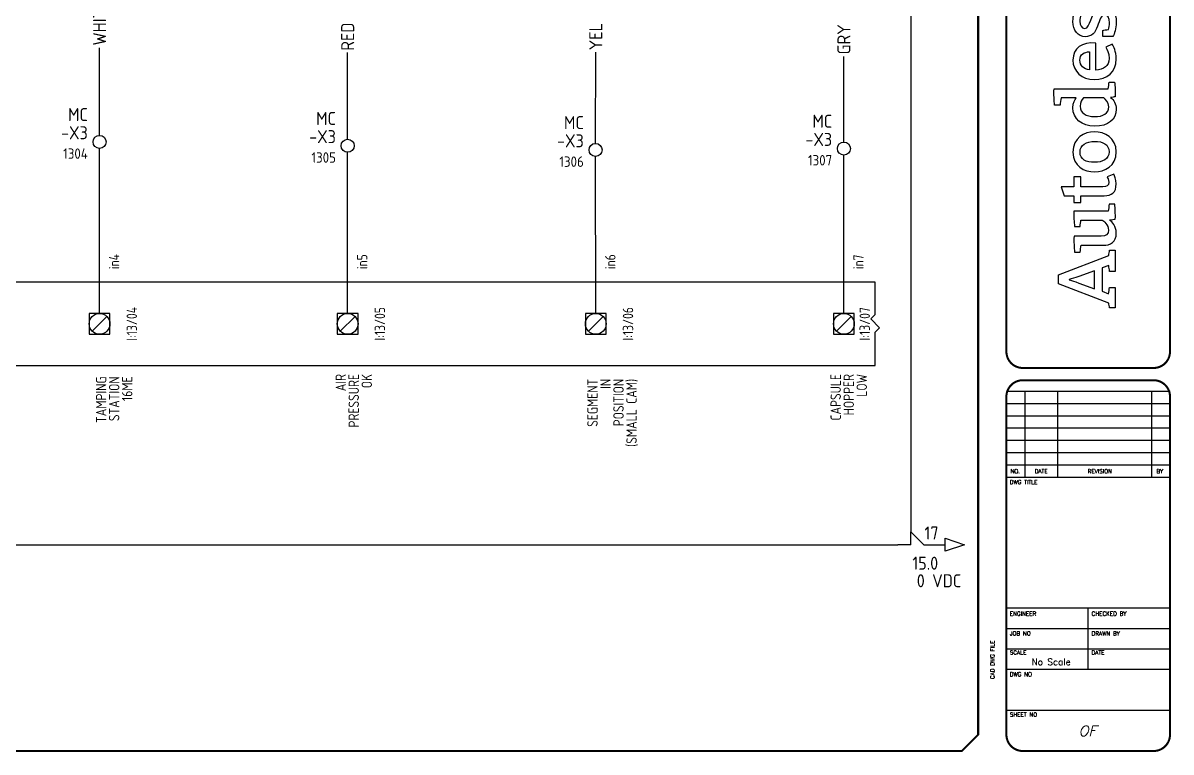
# Model space of a CAD drawing. Header units: millimetres. Extents: x 0 to 840, y 0 to 593.
# Drawn here: x 399.1 to 839.8, y 0.4 to 280.4 of the extents above; entities that cross this region are included whole.
import ezdxf
from ezdxf.enums import TextEntityAlignment as Align

# ---------------------------------------------------------------- set-up
doc = ezdxf.new("R2010")
doc.units = ezdxf.units.MM
doc.header["$LTSCALE"] = 10
doc.header["$MEASUREMENT"] = 0
for name, color, linetype in [('DESC', 150, 'Continuous'), ('GRN_1.0mm^2', 3, 'Continuous'), ('GRN_2.5mm^2', 3, 'Continuous'), ('GRY_0.5mm^2', 9, 'Continuous'), ('LAYER_1', 160, 'Continuous'), ('LOC', 8, 'Continuous'), ('MISC', 7, 'Continuous'), ('RED_0.5mm^2', 1, 'Continuous'), ('SYMS', 7, 'Continuous'), ('TAGS', 150, 'Continuous'), ('TERMS', 123, 'Continuous'), ('TITLE', 7, 'Continuous'), ('WHT_0.5mm^2', 7, 'Continuous'), ('WIREREF', 52, 'Continuous'), ('XREF', 7, 'Continuous'), ('YEL_0.5mm^2', 2, 'Continuous')]:
    doc.layers.add(name, color=color, linetype=linetype)
doc.styles.add('ITALIC', font='ITALIC')
doc.styles.add('SIMPLEX', font='simplex')
doc.styles.add('WD_IEC', font='isocp2.shx', dxfattribs={"width": 0.9, "height": 4})

# ---------------------------------------------------------------- blocks, each defined once
blk = doc.blocks.new('PLCIO_3881')
at = {"layer": 'SYMS'}
for p, q in [((678.75, 16), (-16, 16)), ((678.75, 3.59), (678.75, 16)), ((377, 4), (377, -4)), ((385, 4), (377, 4)), ((377, 4), (377, -4)), ((385, 4), (377, 4)), ((378.17, -2.83), (383.83, 2.83)), ((385, -4), (385, 4)), ((385, -4), (385, 4)), ((472.25, 4), (472.25, -4)), ((480.25, 4), (472.25, 4)), ((472.25, 4), (472.25, -4)), ((480.25, 4), (472.25, 4)), ((473.42, -2.83), (479.08, 2.83)), ((480.25, -4), (480.25, 4)), ((480.25, -4), (480.25, 4)), ((567.5, 4), (567.5, -4)), ((575.5, 4), (567.5, 4)), ((567.5, 4), (567.5, -4)), ((575.5, 4), (567.5, 4)), ((568.67, -2.83), (574.33, 2.83)), ((575.5, -4), (575.5, 4)), ((575.5, -4), (575.5, 4)), ((662.75, 4), (662.75, -4)), ((670.75, 4), (662.75, 4)), ((662.75, 4), (662.75, -4)), ((670.75, 4), (662.75, 4)), ((663.92, -2.83), (669.58, 2.83)), ((670.75, -4), (670.75, 4)), ((670.75, -4), (670.75, 4)), ((677.05, 1.89), (678.75, 3.59)), ((680.45, -1.5), (677.05, 1.89)), ((377, -4), (385, -4)), ((377, -4), (385, -4)), ((472.25, -4), (480.25, -4)), ((472.25, -4), (480.25, -4)), ((567.5, -4), (575.5, -4)), ((567.5, -4), (575.5, -4)), ((662.75, -4), (670.75, -4)), ((662.75, -4), (670.75, -4)), ((678.75, -3.2), (680.45, -1.5)), ((678.75, -16), (678.75, -3.2)), ((-16, -16), (678.75, -16))]:
    blk.add_line(p, q, dxfattribs=at)
for centre in [(381, 0), (476.25, 0), (571.5, 0), (666.75, 0)]:
    blk.add_circle(centre, 4, dxfattribs=at)
at = {"layer": 'SYMS', "style": 'WD_IEC', "width": 0.9}
for tag, p in [('TERMDESC02', (96.33, 6)), ('TERMDESC03', (191.58, 6)), ('TERMDESC04', (286.83, 6)), ('TERMDESC05', (382.08, 6)), ('TERMDESC06', (477.33, 6)), ('TERMDESC07', (572.58, 6)), ('TERMDESC08', (667.83, 6)), ('TERMDESC01', (1.08, 6))]:
    blk.add_attdef(tag, text='', height=4, rotation=90, dxfattribs=at).set_placement(p, align=Align.TOP_LEFT)
at = {"layer": 'SYMS', "style": 'WD_IEC'}
for tag, width, p in [('LINE1', 0.9, (-27, 0)), ('LINE2', 0.9, (-22, 0)), ('DESC', 0.9, (-16.95, 0)), ('TERM01', 0.9, (-6, 0)), ('TERM01', 0.9, (-5, 0)), ('TERM02', 0.9, (89.25, 0)), ('TERM03', 0.9, (184.5, 0)), ('TERM04', 0.9, (279.75, 0)), ('TERM05', 0.9, (375, 0)), ('TERM06', 0.9, (470.25, 0)), ('TERM07', 0.9, (565.5, 0)), ('TERM08', 0.9, (660.75, 0)), ('INST', 0.8, (-47, 0)), ('LOC', 0.8, (-42, 0)), ('MFG', 0.8, (-37, 0)), ('CAT', 0.8, (-32, 0)), ('TAG', 0.8, (-10.29, 0))]:
    blk.add_attdef(tag, text='', height=4, rotation=90, dxfattribs=dict(at, width=width)).set_placement(p, align=Align.CENTER)
at = {"layer": 'SYMS', "style": 'WD_IEC', "width": 0.8}
for tag, p in [('TAGA01', (6, 0)), ('TAGA02', (101.25, 0)), ('TAGA03', (196.5, 0)), ('TAGA04', (291.75, 0)), ('TAGA05', (387, 0)), ('TAGA06', (482.25, 0)), ('TAGA07', (577.5, 0)), ('TAGA08', (672.75, 0))]:
    blk.add_attdef(tag, text='', height=4, rotation=90, dxfattribs=at).set_placement(p, align=Align.TOP_CENTER)
at = {"layer": 'SYMS', "style": 'WD_IEC', "width": 0.9, "flags": 1}
for tag, p in [('X2TERM01', (0, 4)), ('X2TERM02', (95.25, 4)), ('X2TERM03', (190.5, 4)), ('X2TERM04', (285.75, 4)), ('X2TERM05', (381, 4)), ('X2TERM06', (476.25, 4)), ('X2TERM07', (571.5, 4)), ('X2TERM08', (666.75, 4))]:
    blk.add_attdef(tag, text='', height=0.64, rotation=90, dxfattribs=at).set_placement(p, align=Align.RIGHT)
at = {"layer": 'SYMS', "linetype": 'Continuous', "style": 'WD_IEC', "width": 0.9, "flags": 9}
blk.add_attdef('ASSYCODE', text='', height=0.64, rotation=90, dxfattribs=at).set_placement((-34.28, -7.36), align=Align.CENTER)
at = {"layer": 'SYMS', "style": 'WD_IEC', "width": 0.9}
for tag, p in [('DESCA01', (-3, -37)), ('DESCB01', (2, -37)), ('DESCC01', (7, -37)), ('DESCD01', (12, -37)), ('DESCE01', (17, -37)), ('DESCA02', (92.25, -37)), ('DESCB02', (97.25, -37)), ('DESCC02', (102.25, -37)), ('DESCD02', (107.25, -37)), ('DESCE02', (112.25, -37)), ('DESCA03', (187.5, -37)), ('DESCB03', (192.5, -37)), ('DESCC03', (197.5, -37)), ('DESCD03', (202.5, -37)), ('DESCE03', (207.5, -37)), ('DESCA04', (282.75, -37)), ('DESCB04', (287.75, -37)), ('DESCC04', (292.75, -37)), ('DESCD04', (297.75, -37)), ('DESCE04', (302.75, -37)), ('DESCA05', (378, -37)), ('DESCB05', (383, -37)), ('DESCC05', (388, -37)), ('DESCD05', (393, -37)), ('DESCE05', (398, -37)), ('DESCA06', (473.25, -37)), ('DESCB06', (478.25, -37)), ('DESCC06', (483.25, -37)), ('DESCD06', (488.25, -37)), ('DESCE06', (493.25, -37)), ('DESCA07', (568.5, -37)), ('DESCB07', (573.5, -37)), ('DESCC07', (578.5, -37)), ('DESCD07', (583.5, -37)), ('DESCE07', (588.5, -37)), ('DESCA08', (663.75, -37)), ('DESCB08', (668.75, -37)), ('DESCC08', (673.75, -37)), ('DESCD08', (678.75, -37)), ('DESCE08', (683.75, -37))]:
    blk.add_attdef(tag, text='', height=4, rotation=90, dxfattribs=at).set_placement(p, align=Align.RIGHT)
blk = doc.blocks.new('AI9-BLK2')
at = {"layer": 'LAYER_1', "color": 7}
blk.add_circle((0, 0), 2.03, dxfattribs=at)
blk.add_open_spline([(1.73, 0), (1.73, -1.02), (0.99, -1.75), (-0.01, -1.75), (-0.99, -1.75), (-1.73, -1.02), (-1.73, 0), (-1.73, 1.01), (-0.99, 1.75), (-0.01, 1.75), (0.99, 1.75), (1.73, 1.01), (1.73, 0)], degree=3, knots=[0, 0, 0, 0, 1, 1, 1, 2, 2, 2, 3, 3, 3, 4, 4, 4, 4], dxfattribs=at)
blk = doc.blocks.new('AI9-BLK1')
at = {"layer": 'LAYER_1', "color": 7}
for points, knots in [([(0.67, -1.05), (0.67, -1.05), (0.18, -0.36), (0.18, -0.36), (0.09, -0.24), (0.03, -0.15), (-0.06, -0.08), (0.29, -0.04), (0.5, 0.15), (0.5, 0.46), (0.5, 0.77), (0.28, 1.05), (-0.15, 1.05), (-0.15, 1.05), (-0.84, 1.05), (-0.84, 1.05), (-0.84, 1.05), (-0.84, -1.05), (-0.84, -1.05), (-0.84, -1.05), (-0.54, -1.05), (-0.54, -1.05), (-0.54, -1.05), (-0.54, -0.11), (-0.54, -0.11), (-0.37, -0.11), (-0.31, -0.16), (-0.2, -0.31), (-0.2, -0.31), (0.3, -1.05), (0.3, -1.05), (0.3, -1.05), (0.67, -1.05), (0.67, -1.05)], [0, 0, 0, 0, 1, 1, 1, 2, 2, 2, 3, 3, 3, 4, 4, 4, 5, 5, 5, 6, 6, 6, 7, 7, 7, 8, 8, 8, 9, 9, 9, 10, 10, 10, 11, 11, 11, 11]), ([(0.17, 0.46), (0.17, 0.16), (-0.08, 0.13), (-0.32, 0.13), (-0.32, 0.13), (-0.54, 0.13), (-0.54, 0.13), (-0.54, 0.13), (-0.54, 0.79), (-0.54, 0.79), (-0.54, 0.79), (-0.22, 0.79), (-0.22, 0.79), (0.06, 0.79), (0.17, 0.66), (0.17, 0.46)], [0, 0, 0, 0, 1, 1, 1, 2, 2, 2, 3, 3, 3, 4, 4, 4, 5, 5, 5, 5])]:
    blk.add_open_spline(points, degree=3, knots=knots, dxfattribs=at)
blk = doc.blocks.new('LOGO')
for points, knots in [([(147.12, 4.68), (147.07, 5.37), (147.05, 6.12), (147.05, 6.92), (147.05, 6.92), (147.05, 41.08), (147.05, 41.08), (143.39, 41.25), (139.27, 41.02), (136.06, 40.68), (136.06, 40.68), (136.06, 36.96), (136.06, 36.96), (137.72, 36.84), (139.61, 36.61), (140.98, 36.38), (140.98, 36.38), (140.99, 36.38), (140.99, 36.38), (140.99, 36.38), (140.99, 26.2), (140.99, 26.2), (139.96, 27.06), (137.95, 28.38), (134.29, 28.38), (127.26, 28.38), (121.99, 22.6), (121.99, 13.79), (121.99, 4.52), (126.57, -0.69), (133.38, -0.69), (137.1, -0.69), (139.61, 1.09), (141.27, 3.09), (141.33, 2.12), (141.61, 0.63), (141.84, 0), (145.22, -0.17), (148.71, 0.06), (151.68, 0.4), (151.68, 0.4), (151.68, 4.12), (151.68, 4.12), (150.22, 4.23), (148.43, 4.45), (147.12, 4.68)], [0, 0, 0, 0, 1, 1, 1, 2, 2, 2, 3, 3, 3, 4, 4, 4, 5, 5, 5, 6, 6, 6, 7, 7, 7, 8, 8, 8, 9, 9, 9, 10, 10, 10, 11, 11, 11, 12, 12, 12, 13, 13, 13, 14, 14, 14, 15, 15, 15, 15]), ([(229.37, 4.57), (229.37, 4.57), (221.51, 15.23), (221.51, 15.23), (221.51, 15.23), (227.98, 23.01), (227.98, 23.01), (229.35, 23.12), (231.27, 23.34), (232.41, 23.63), (232.41, 23.63), (232.41, 27.69), (232.41, 27.69), (232.41, 27.69), (225.02, 27.69), (225.02, 27.69), (225.02, 27.69), (215.2, 15.61), (215.2, 15.61), (215.2, 15.61), (215.2, 41.19), (215.2, 41.19), (211.84, 41.34), (208.17, 41.17), (205.13, 40.88), (205.13, 40.88), (205.13, 36.94), (205.13, 36.94), (206.54, 36.82), (208.02, 36.64), (209.13, 36.45), (209.13, 36.45), (209.13, 4.51), (209.13, 4.51), (207.75, 4.41), (206.35, 4.21), (205.07, 3.95), (205.07, 3.95), (205.07, 0), (205.07, 0), (205.07, 0), (215.2, 0), (215.2, 0), (215.2, 0), (215.2, 14.46), (215.2, 14.46), (215.2, 14.46), (225.55, 0), (225.55, 0), (225.55, 0), (233.71, 0), (233.71, 0), (233.71, 0), (233.71, 3.82), (233.71, 3.82), (232.17, 4.17), (230.63, 4.4), (229.37, 4.57)], [0, 0, 0, 0, 1, 1, 1, 2, 2, 2, 3, 3, 3, 4, 4, 4, 5, 5, 5, 6, 6, 6, 7, 7, 7, 8, 8, 8, 9, 9, 9, 10, 10, 10, 11, 11, 11, 12, 12, 12, 13, 13, 13, 14, 14, 14, 15, 15, 15, 16, 16, 16, 17, 17, 17, 18, 18, 18, 19, 19, 19, 19]), ([(35.2, 4.35), (35.2, 4.35), (22.07, 38.1), (22.07, 38.1), (22.07, 38.1), (16.08, 38.1), (16.08, 38.1), (16.08, 38.1), (3.2, 4.35), (3.2, 4.35), (2.17, 4.23), (0.92, 4), (0, 3.72), (0, 3.72), (0, 0), (0, 0), (0, 0), (13.72, 0), (13.72, 0), (13.72, 0), (13.72, 3.72), (13.72, 3.72), (12.41, 4), (10.86, 4.29), (9.49, 4.4), (9.49, 4.4), (11.09, 8.81), (11.09, 8.81), (11.09, 8.81), (26.77, 8.81), (26.77, 8.81), (26.77, 8.81), (28.39, 4.35), (28.39, 4.35), (27.02, 4.23), (25.77, 4), (24.51, 3.72), (24.51, 3.72), (24.51, 0), (24.51, 0), (24.51, 0), (38.69, 0), (38.69, 0), (38.69, 0), (38.69, 3.72), (38.69, 3.72), (37.89, 3.95), (36, 4.35), (35.2, 4.35)], [0, 0, 0, 0, 1, 1, 1, 2, 2, 2, 3, 3, 3, 4, 4, 4, 5, 5, 5, 6, 6, 6, 7, 7, 7, 8, 8, 8, 9, 9, 9, 10, 10, 10, 11, 11, 11, 12, 12, 12, 13, 13, 13, 14, 14, 14, 15, 15, 15, 16, 16, 16, 16]), ([(12.84, 13.84), (12.84, 13.84), (16.64, 24.31), (16.64, 24.31), (17.79, 27.46), (18.19, 28.83), (18.82, 30.89), (18.82, 30.89), (18.93, 30.89), (18.93, 30.89), (19.56, 28.89), (19.96, 27.52), (21.1, 24.31), (21.1, 24.31), (24.91, 13.84), (24.91, 13.84), (24.91, 13.84), (12.84, 13.84), (12.84, 13.84)], [0, 0, 0, 0, 1, 1, 1, 2, 2, 2, 3, 3, 3, 4, 4, 4, 5, 5, 5, 6, 6, 6, 6]), ([(70.82, 23.06), (70.82, 23.06), (70.82, 27.69), (70.82, 27.69), (70.82, 27.69), (75.28, 27.69), (75.28, 27.69), (75.28, 27.69), (75.28, 34.33), (75.28, 34.33), (75.28, 34.33), (81.35, 36.24), (81.35, 36.24), (81.35, 36.24), (81.35, 27.69), (81.35, 27.69), (81.35, 27.69), (88.04, 27.69), (88.04, 27.69), (88.04, 27.69), (88.04, 23.06), (88.04, 23.06), (88.04, 23.06), (81.35, 23.06), (81.35, 23.06), (81.35, 23.06), (81.35, 8.35), (81.35, 8.35), (81.35, 5.61), (82.09, 4.35), (84.32, 4.35), (85.98, 4.35), (87.47, 5.15), (87.98, 5.49), (87.98, 5.49), (89.7, 0.92), (89.7, 0.92), (88.67, 0.34), (86.5, -0.69), (83.24, -0.69), (77.57, -0.69), (75.28, 2.4), (75.28, 7.38), (75.28, 7.38), (75.28, 23.06), (75.28, 23.06), (75.28, 23.06), (70.82, 23.06), (70.82, 23.06)], [0, 0, 0, 0, 1, 1, 1, 2, 2, 2, 3, 3, 3, 4, 4, 4, 5, 5, 5, 6, 6, 6, 7, 7, 7, 8, 8, 8, 9, 9, 9, 10, 10, 10, 11, 11, 11, 12, 12, 12, 13, 13, 13, 14, 14, 14, 15, 15, 15, 16, 16, 16, 16]), ([(59.65, -0.06), (59.48, 0.63), (59.2, 2.57), (59.14, 3.83), (57.76, 2), (54.9, -0.74), (50.21, -0.74), (44.21, -0.74), (41.98, 3.15), (41.98, 8.07), (41.98, 8.07), (41.98, 22.94), (41.98, 22.94), (40.6, 23.17), (38.77, 23.4), (37.34, 23.51), (37.34, 23.51), (37.34, 27.29), (37.34, 27.29), (40.32, 27.57), (44.38, 27.8), (48.04, 27.63), (48.04, 27.63), (48.04, 9.33), (48.04, 9.33), (48.04, 6.24), (49.13, 4.46), (52.27, 4.46), (55.76, 4.46), (58.39, 7.89), (58.97, 8.64), (58.97, 8.64), (58.97, 23), (58.97, 23), (57.76, 23.17), (56.05, 23.4), (54.62, 23.51), (54.62, 23.51), (54.62, 27.29), (54.62, 27.29), (57.59, 27.69), (61.54, 27.8), (65.03, 27.69), (65.03, 27.69), (65.03, 4.63), (65.03, 4.63), (66.35, 4.4), (68.12, 4.18), (69.61, 4.06), (69.61, 4.06), (69.61, 0.34), (69.61, 0.34), (66.69, 0), (62.97, -0.23), (59.65, -0.06)], [0, 0, 0, 0, 1, 1, 1, 2, 2, 2, 3, 3, 3, 4, 4, 4, 5, 5, 5, 6, 6, 6, 7, 7, 7, 8, 8, 8, 9, 9, 9, 10, 10, 10, 11, 11, 11, 12, 12, 12, 13, 13, 13, 14, 14, 14, 15, 15, 15, 16, 16, 16, 17, 17, 17, 18, 18, 18, 18]), ([(104.75, -0.69), (95.2, -0.69), (91.36, 6.98), (91.36, 13.79), (91.36, 20.6), (95.08, 28.38), (104.64, 28.38), (114.13, 28.38), (118.31, 20.77), (118.31, 13.96), (118.31, 7.21), (114.25, -0.69), (104.75, -0.69)], [0, 0, 0, 0, 1, 1, 1, 2, 2, 2, 3, 3, 3, 4, 4, 4, 4]), ([(104.52, 23.63), (99.6, 23.63), (97.77, 19.45), (97.77, 13.96), (97.77, 8.47), (99.89, 4.12), (104.81, 4.12), (109.78, 4.12), (111.84, 8.24), (111.84, 13.79), (111.84, 19.28), (109.5, 23.63), (104.52, 23.63)], [0, 0, 0, 0, 1, 1, 1, 2, 2, 2, 3, 3, 3, 4, 4, 4, 4]), ([(140.99, 7.61), (140.3, 6.69), (138.18, 4.35), (135.04, 4.35), (130.46, 4.35), (128.46, 8.12), (128.46, 13.84), (128.46, 19.62), (130.92, 23.46), (135.38, 23.46), (138.3, 23.46), (139.9, 22.31), (140.99, 21.34), (140.99, 21.34), (140.99, 7.61), (140.99, 7.61)], [0, 0, 0, 0, 1, 1, 1, 2, 2, 2, 3, 3, 3, 4, 4, 4, 5, 5, 5, 5]), ([(167.59, 4.06), (171.42, 4.06), (173.77, 5.49), (175.03, 6.24), (175.03, 6.24), (177.14, 2.06), (177.14, 2.06), (175.54, 1.09), (172.57, -0.69), (167.19, -0.69), (158.15, -0.69), (153.35, 5.49), (153.35, 14.02), (153.35, 22.48), (158.9, 28.38), (166.45, 28.38), (174.57, 28.38), (178.75, 22.48), (177.89, 12.93), (177.89, 12.93), (159.75, 12.93), (159.75, 12.93), (160.04, 7.89), (162.33, 4.06), (167.59, 4.06)], [0, 0, 0, 0, 1, 1, 1, 2, 2, 2, 3, 3, 3, 4, 4, 4, 5, 5, 5, 6, 6, 6, 7, 7, 7, 8, 8, 8, 8]), ([(172, 17.28), (171.88, 20.77), (170.39, 23.74), (166.33, 23.74), (162.61, 23.74), (160.55, 21.22), (159.92, 17.28), (159.92, 17.28), (172, 17.28), (172, 17.28)], [0, 0, 0, 0, 1, 1, 1, 2, 2, 2, 3, 3, 3, 3]), ([(193.34, 16.37), (190.23, 17.59), (187.77, 18.32), (187.77, 20.51), (187.77, 22.57), (189.85, 23.75), (192.61, 23.75), (194.13, 23.75), (195.63, 23.45), (196.75, 23.05), (196.92, 21.88), (197.07, 20.09), (197.32, 19.59), (197.32, 19.59), (201.33, 19.59), (201.33, 19.59), (201.33, 19.59), (201.33, 26.12), (201.33, 26.12), (200.23, 26.79), (197.13, 28.37), (192.35, 28.37), (186.46, 28.37), (182.17, 24.96), (182.17, 20.07), (182.17, 15.66), (184.93, 13.39), (189.13, 11.89), (193.39, 10.37), (196.74, 9.33), (196.74, 7.16), (196.74, 5.06), (194.96, 3.86), (191.41, 3.86), (189.95, 3.86), (188.14, 4.14), (187.03, 4.55), (186.85, 5.85), (186.59, 7.84), (186.3, 8.37), (186.3, 8.37), (182.29, 8.37), (182.29, 8.37), (182.29, 8.37), (182.29, 1.6), (182.29, 1.6), (182.29, 1.6), (182.29, 1.6), (182.29, 1.6), (184.06, 0.46), (187.46, -0.76), (191.78, -0.76), (198.3, -0.76), (202.45, 2.57), (202.45, 7.83), (202.45, 12.53), (197.83, 14.62), (193.34, 16.37)], [0, 0, 0, 0, 1, 1, 1, 2, 2, 2, 3, 3, 3, 4, 4, 4, 5, 5, 5, 6, 6, 6, 7, 7, 7, 8, 8, 8, 9, 9, 9, 10, 10, 10, 11, 11, 11, 12, 12, 12, 13, 13, 13, 14, 14, 14, 15, 15, 15, 16, 16, 16, 17, 17, 17, 18, 18, 18, 19, 19, 19, 19])]:
    blk.add_open_spline(points, degree=3, knots=knots)
for name, p in [('AI9-BLK2', (237.56, 25.66)), ('AI9-BLK1', (237.76, 25.67))]:
    blk.add_blockref(name, p)
blk = doc.blocks.new('acade_title')
at = {"layer": 'TITLE'}
for p, q in [((776.63, 138.97), (839.44, 138.97)), ((783.7, 138.97), (783.7, 106)), ((796.26, 138.97), (796.26, 106)), ((832.38, 138.97), (832.38, 106)), ((776.63, 134.26), (839.44, 134.26)), ((776.63, 129.55), (839.44, 129.55)), ((776.63, 124.84), (839.44, 124.84)), ((776.63, 120.13), (839.44, 120.13)), ((776.63, 115.42), (839.44, 115.42)), ((776.63, 110.71), (839.44, 110.71)), ((776.63, 106), (839.44, 106)), ((765.79, 7.07), (765.79, 55.62)), ((776.63, 55.75), (839.44, 55.75)), ((808.04, 32.19), (808.04, 55.75)), ((776.63, 47.89), (839.44, 47.89)), ((776.63, 40.04), (839.44, 40.04)), ((776.63, 32.19), (839.44, 32.19)), ((776.63, 16.49), (839.44, 16.49))]:
    blk.add_line(p, q, dxfattribs=at)
at = {"layer": 'TITLE', "const_width": 0.784}
blk.add_lwpolyline([(765.79, 7.07), (765.79, 586.36), (759.5, 592.64), (7.07, 592.64), (0.79, 586.36), (0.79, 7.07), (7.07, 0.79), (759.5, 0.79)], close=True, dxfattribs=at)
at = {"layer": 'TITLE', "color": 7, "const_width": 0.784}
for points in [[(776.63, 318.88), (776.63, 154.15)], [(839.44, 318.88), (839.44, 154.15)]]:
    blk.add_lwpolyline(points, dxfattribs=at)
at = {"layer": 'TITLE', "const_width": 0.784}
for points in [[(776.63, 154.15, 0.414214), (782.91, 147.87, 0.414214)], [(833.16, 147.87, 0.414214), (839.44, 154.15, 0.414214)], [(782.91, 143.16, 0.414214), (776.63, 136.88, 0.414214)], [(839.44, 136.88, 0.414214), (833.16, 143.16, 0.414214)], [(776.63, 7.07, 0.414214), (782.91, 0.79, 0.414214)], [(833.16, 0.79, 0.414214), (839.44, 7.07, 0.414214)]]:
    blk.add_lwpolyline(points, format="xyb", dxfattribs=at)
for points in [[(782.91, 147.87), (833.16, 147.87)], [(782.91, 143.16), (833.16, 143.16)], [(776.63, 136.88), (776.63, 7.07)], [(839.44, 136.88), (839.44, 7.07)], [(782.91, 0.79), (833.16, 0.79)]]:
    blk.add_lwpolyline(points, dxfattribs=at)
at = {"xscale": 0.571500000000015, "yscale": 0.571500000000015, "zscale": 0.571500000000015, "rotation": 90}
blk.add_blockref('LOGO', (818.39, 170.97), dxfattribs=at)
at = {"layer": 'TITLE', "color": 1}
for s, height, style, p in [('NO.', 1.57, 'SIMPLEX', (780.03, 108.22)), ('DATE', 1.57, 'SIMPLEX', (789.98, 108.22)), ('REVISION', 1.57, 'SIMPLEX', (812.49, 108.22)), ('BY', 1.57, 'SIMPLEX', (835.52, 108.22)), ('OF', 4, 'ITALIC', (807.77, 8.51))]:
    blk.add_text(s, height=height, dxfattribs=dict(at, style=style)).set_placement(p, align=Align.MIDDLE)
at = {"layer": 'TITLE', "color": 1, "style": 'SIMPLEX'}
for s, p in [('DWG TITLE', (777.94, 103.25)), ('ENGINEER', (777.94, 52.74)), ('CHECKED BY', (809.35, 52.74)), ('JOB NO', (777.94, 45.15)), ('DRAWN BY', (809.35, 45.15)), ('SCALE', (777.94, 37.82)), ('DATE', (809.35, 37.82)), ('DWG NO', (777.94, 29.44)), ('SHEET NO', (777.94, 14))]:
    blk.add_text(s, height=1.57, dxfattribs=at).set_placement(p)
blk.add_text('CAD DWG FILE', height=1.5703, rotation=90, dxfattribs=at).set_placement((772.05, 28.4))
at = {"layer": 'TITLE', "color": 1, "style": 'ITALIC'}
for tag, height, p in [('TITLE#1', 3, (806.47, 85.58)), ('TITLE#2', 3, (806.47, 80.5)), ('TITLE#3', 3, (806.47, 75.41)), ('TITLE#4', 3, (806.47, 70.33)), ('DWG#', 4, (806.47, 20.76))]:
    blk.add_attdef(tag, text='', height=height, dxfattribs=at).set_placement(p, align=Align.CENTER)
at = {"layer": 'TITLE', "color": 1, "style": 'SIMPLEX'}
blk.add_attdef('CAD#', (772.63, 49.19), '', height=2.5, rotation=90, dxfattribs=at)
at = {"layer": 'TITLE', "color": 1}
for tag, p, height, style in [('ENGINEER', (783.37, 49.19), 2.5, 'ITALIC'), ('CHKDBY', (813.2, 49.2), 2.5, 'ITALIC'), ('JOB#', (789.06, 41.3), 2.5, 'SIMPLEX'), ('DRAWNBY', (814.95, 41.3), 2.5, 'ITALIC'), ('SCALE', (786.29, 33.76), 2.5, 'SIMPLEX'), ('DATE', (812.8, 33.76), 2.5, 'SIMPLEX'), ('SHTS', (815.9, 6.29), 4, 'ITALIC')]:
    blk.add_attdef(tag, p, '', height=height, dxfattribs=dict(at, style=style))
at = {"layer": 'TITLE', "color": 1, "style": 'ITALIC'}
blk.add_attdef('SH#', text='', height=4, dxfattribs=at).set_placement((799.54, 6.29), align=Align.RIGHT)
at = {"layer": 'TITLE', "color": 7, "flags": 9}
blk.add_attdef('WD_TB', (782.91, 0.79), '', height=3.14, dxfattribs=at)
blk = doc.blocks.new('VT0_LGENERIC')
at = {"style": 'WD_IEC', "flags": 1}
for tag, p in [('X2TERM01', (0, 4)), ('X8TERM01', (0, -4))]:
    blk.add_attdef(tag, p, '', height=0.16, rotation=90, dxfattribs=at)
at = {"style": 'WD_IEC'}
blk.add_attdef('COLOR', text='', height=2.5, rotation=90, dxfattribs=at).set_placement((0, 0), align=Align.MIDDLE_CENTER)
for tag, p in [('X2_TINY_DOT_DONT_REMOVE', (0, 4)), ('X8_TINY_DOT_DONT_REMOVE', (0, -4))]:
    blk.add_attdef(tag, p, '', height=0.0001, rotation=90, dxfattribs=at)
blk = doc.blocks.new('HA1S1')
blk.add_lwpolyline([(0, 1.25), (3.75, 0), (0, -1.25)], close=True)
at = {"style": 'WD_IEC'}
for tag, height, flags, p in [('WIRENO', 2.5, 8, (-1.25, 1)), ('SIGCODE', 1, 1, (5, 1.8))]:
    blk.add_attdef(tag, text='', height=height, dxfattribs=dict(at, flags=flags)).set_placement(p, align=Align.RIGHT)
at = {"style": 'WD_IEC', "flags": 1}
blk.add_attdef('X4TERM01', (0, 0), '', height=0.32, dxfattribs=at)
at = {"style": 'WD_IEC'}
blk.add_attdef('XREF', text='', height=2.5, dxfattribs=at).set_placement((5, 0), align=Align.MIDDLE_LEFT)
blk.add_attdef('DESC1', text='', height=2.5, dxfattribs=at).set_placement((-1.25, -1), align=Align.TOP_RIGHT)
blk = doc.blocks.new('VT0002')
blk.add_circle((0, 0), 1.25)
at = {"style": 'WD_IEC', "flags": 1}
for tag, p, height in [('ASSYCODE', (2.75, 10.75), 1), ('CATDESC', (2.75, 9.25), 1), ('MFG', (2.75, 7.25), 1.5), ('CAT', (2.75, 4.75), 1.5), ('X2PIN01', (0, 2.25), 0.25), ('X4PIN01', (-1.25, 1), 0.25), ('X4TERM01', (-1.25, 0), 0.25), ('X4TERMDESC01', (-1.25, 0.5), 0.4), ('STRIPSEQ', (0, 0), 0.025), ('X2TERM01', (0, 1.25), 0.25), ('X8PIN01', (0, -0.25), 0.25), ('X2TERMDESC01', (0, 1.75), 0.4), ('X1PIN01', (1.25, 1), 0.25), ('X1TERM01', (1.25, 0), 0.25), ('X1TERMDESC01', (1.25, 0.5), 0.4), ('LINKTERM', (0, -0.04), 0.025), ('X8TERM01', (0, -1.25), 0.25), ('X8TERMDESC01', (0, -0.75), 0.4)]:
    blk.add_attdef(tag, p, '', height=height, dxfattribs=at)
at = {"style": 'WD_IEC'}
for tag, p in [('INST', (-2.25, 6.5)), ('LOC', (-2.25, 3.5)), ('DESC1', (-2.25, -6.25)), ('DESC2', (-2.25, -9.25)), ('DESC3', (-2.25, -12.25))]:
    blk.add_attdef(tag, text='', height=2.5, dxfattribs=at).set_placement(p, align=Align.RIGHT)
at = {"style": 'WD_IEC', "flags": 8}
for tag, height, p in [('TAGSTRIP', 2.5, (-2.25, 0.5)), ('TERM01', 2, (-2.25, -3.25))]:
    blk.add_attdef(tag, text='', height=height, dxfattribs=at).set_placement(p, align=Align.RIGHT)
blk = doc.blocks.new('HT0_124')
for p, q in [((0, 0), (0, 2.5)), ((0, 2.5), (2.5, 0)), ((0, 0), (-2.5, 0))]:
    blk.add_line(p, q)
at = {"style": 'WD_IEC', "flags": 1}
for tag, p in [('X2TERM01', (0, 2.5)), ('X4TERM01', (-2.5, 0)), ('WDWSEQ', (1.6, 1.48)), ('X1TERM01', (2.5, 0))]:
    blk.add_attdef(tag, p, '', height=0.4, dxfattribs=at)

msp = doc.modelspace()

# ---------------------------------------------------------------- linework, layer by layer
at = {"layer": 'GRN_1.0mm^2', "ltscale": 4}
msp.add_line((744.96, 80), (753.08, 80), dxfattribs=at)
at = {"layer": 'GRN_2.5mm^2', "ltscale": 4}
for p, q in [((740.01, 330), (739.96, 85)), ((37.94, 80), (734.96, 80))]:
    msp.add_line(p, q, dxfattribs=at)
at = {"layer": 'GRY_0.5mm^2', "ltscale": 4}
msp.add_line((714.24, 234.62), (714.24, 267.43), dxfattribs=at)
at = {"layer": 'GRY_0.5mm^2'}
for p, q in [((428.49, 168.82), (428.49, 232.18)), ((523.74, 168.82), (523.74, 230.69)), ((714.24, 168.82), (714.24, 229.62)), ((618.99, 168.82), (618.89, 229.09))]:
    msp.add_line(p, q, dxfattribs=at)
at = {"layer": 'RED_0.5mm^2', "ltscale": 4}
msp.add_line((523.74, 235.69), (523.74, 268.95), dxfattribs=at)
at = {"layer": 'WHT_0.5mm^2', "ltscale": 4}
msp.add_line((428.49, 237.18), (428.49, 270.77), dxfattribs=at)
at = {"layer": 'YEL_0.5mm^2', "ltscale": 4}
msp.add_line((618.89, 234.09), (618.99, 269.09), dxfattribs=at)

# ---------------------------------------------------------------- block references
at = {"layer": 'GRN_2.5mm^2', "ltscale": 4, "xscale": 2, "yscale": 2, "zscale": 2}
msp.add_blockref('HT0_124', (739.96, 80), dxfattribs=at)
at = {"layer": 'SYMS', "ltscale": 4}
ref = msp.add_blockref('acade_title', (0, 0), dxfattribs=at)
ref.add_attrib('SCALE', 'No Scale', (786.29, 33.76), dxfattribs={"layer": 'MISC', "color": 1, "height": 2.5, "style": 'SIMPLEX'})
ref = msp.add_blockref('VT0_LGENERIC', (428.49, 280.27), dxfattribs=dict(at, xscale=2, yscale=2, zscale=2))
ref.add_attrib('COLOR', 'WHITE', dxfattribs={"layer": 'MISC', "height": 5, "rotation": 90, "style": 'WD_IEC'}).set_placement((428.49, 280.27), align=Align.MIDDLE_CENTER)
ref = msp.add_blockref('VT0_LGENERIC', (523.74, 275.09), dxfattribs=dict(at, xscale=2, yscale=2, zscale=2))
ref.add_attrib('COLOR', 'RED', dxfattribs={"layer": 'MISC', "height": 5, "rotation": 90, "style": 'WD_IEC'}).set_placement((523.74, 275.09), align=Align.MIDDLE_CENTER)
ref = msp.add_blockref('VT0_LGENERIC', (618.99, 275.09), dxfattribs=dict(at, xscale=2, yscale=2, zscale=2))
ref.add_attrib('COLOR', 'YEL', dxfattribs={"layer": 'MISC', "height": 5, "rotation": 90, "style": 'WD_IEC'}).set_placement((618.99, 275.09), align=Align.MIDDLE_CENTER)
ref = msp.add_blockref('VT0_LGENERIC', (714.24, 274.06), dxfattribs=dict(at, xscale=2, yscale=2, zscale=2))
ref.add_attrib('COLOR', 'GRY', dxfattribs={"layer": 'MISC', "height": 5, "rotation": 90, "style": 'WD_IEC'}).set_placement((714.24, 274.06), align=Align.MIDDLE_CENTER)
ref = msp.add_blockref('VT0002', (428.49, 234.68), dxfattribs=dict(at, xscale=2, yscale=2, zscale=2))
ref.add_attrib('TERM01', '1304', dxfattribs={"layer": 'TERMS', "height": 4, "style": 'WD_IEC', "flags": 8}).set_placement((423.99, 228.18), align=Align.RIGHT)
ref.add_attrib('LOC', 'MC', dxfattribs={"layer": 'LOC', "height": 5, "style": 'WD_IEC'}).set_placement((423.99, 242.68), align=Align.RIGHT)
ref.add_attrib('TAGSTRIP', '-X3', dxfattribs={"layer": 'TAGS', "height": 5, "style": 'WD_IEC', "flags": 8}).set_placement((423.99, 235.68), align=Align.RIGHT)
ref = msp.add_blockref('VT0002', (523.74, 233.19), dxfattribs=dict(at, xscale=2, yscale=2, zscale=2))
ref.add_attrib('TERM01', '1305', dxfattribs={"layer": 'TERMS', "height": 4, "style": 'WD_IEC', "flags": 8}).set_placement((519.24, 226.69), align=Align.RIGHT)
ref.add_attrib('LOC', 'MC', dxfattribs={"layer": 'LOC', "height": 5, "style": 'WD_IEC'}).set_placement((519.24, 241.19), align=Align.RIGHT)
ref.add_attrib('TAGSTRIP', '-X3', dxfattribs={"layer": 'TAGS', "height": 5, "style": 'WD_IEC', "flags": 8}).set_placement((519.24, 234.19), align=Align.RIGHT)
ref = msp.add_blockref('VT0002', (618.89, 231.59), dxfattribs=dict(at, xscale=2, yscale=2, zscale=2))
ref.add_attrib('TERM01', '1306', dxfattribs={"layer": 'TERMS', "height": 4, "style": 'WD_IEC', "flags": 8}).set_placement((614.39, 225.09), align=Align.RIGHT)
ref.add_attrib('LOC', 'MC', dxfattribs={"layer": 'LOC', "height": 5, "style": 'WD_IEC'}).set_placement((614.39, 239.59), align=Align.RIGHT)
ref.add_attrib('TAGSTRIP', '-X3', dxfattribs={"layer": 'TAGS', "height": 5, "style": 'WD_IEC', "flags": 8}).set_placement((614.39, 232.59), align=Align.RIGHT)
ref = msp.add_blockref('VT0002', (714.24, 232.12), dxfattribs=dict(at, xscale=2, yscale=2, zscale=2))
ref.add_attrib('TERM01', '1307', dxfattribs={"layer": 'TERMS', "height": 4, "style": 'WD_IEC', "flags": 8}).set_placement((709.74, 225.62), align=Align.RIGHT)
ref.add_attrib('LOC', 'MC', dxfattribs={"layer": 'LOC', "height": 5, "style": 'WD_IEC'}).set_placement((709.74, 240.12), align=Align.RIGHT)
ref.add_attrib('TAGSTRIP', '-X3', dxfattribs={"layer": 'TAGS', "height": 5, "style": 'WD_IEC', "flags": 8}).set_placement((709.74, 233.12), align=Align.RIGHT)
at = {"layer": 'SYMS'}
ref = msp.add_blockref('PLCIO_3881', (47.49, 164.82), dxfattribs=at)
ref.add_attrib('TAGA05', 'I:13/04', dxfattribs={"layer": 'TAGS', "height": 4, "rotation": 90, "style": 'WD_IEC', "width": 0.9}).set_placement((438.86, 164.82), align=Align.TOP_CENTER)
ref.add_attrib('DESCA05', 'TAMPING', dxfattribs={"layer": 'DESC', "height": 4, "rotation": 90, "style": 'WD_IEC', "width": 0.9}).set_placement((431.09, 144.62), align=Align.RIGHT)
ref.add_attrib('DESCB05', 'STATION', dxfattribs={"layer": 'DESC', "height": 4, "rotation": 90, "style": 'WD_IEC', "width": 0.9}).set_placement((436.09, 144.62), align=Align.RIGHT)
ref.add_attrib('TERMDESC05', 'in4', dxfattribs={"layer": 'TERMS', "height": 4, "rotation": 90, "style": 'WD_IEC', "width": 0.9}).set_placement((432.07, 185.82), align=Align.TOP_LEFT)
ref.add_attrib('DESCC05', '16ME', dxfattribs={"layer": 'DESC', "height": 4, "rotation": 90, "style": 'WD_IEC', "width": 0.9}).set_placement((441.09, 144.62), align=Align.RIGHT)
ref.add_attrib('TAGA06', 'I:13/05', dxfattribs={"layer": 'TAGS', "height": 4, "rotation": 90, "style": 'WD_IEC', "width": 0.9}).set_placement((534.11, 164.82), align=Align.TOP_CENTER)
ref.add_attrib('DESCA06', 'AIR', dxfattribs={"layer": 'DESC', "height": 4, "rotation": 90, "style": 'WD_IEC', "width": 0.9}).set_placement((523.07, 145.56), align=Align.RIGHT)
ref.add_attrib('DESCB06', 'PRESSURE', dxfattribs={"layer": 'DESC', "height": 4, "rotation": 90, "style": 'WD_IEC', "width": 0.9}).set_placement((528.07, 145.56), align=Align.RIGHT)
ref.add_attrib('TERMDESC06', 'in5', dxfattribs={"layer": 'TERMS', "height": 4, "rotation": 90, "style": 'WD_IEC', "width": 0.9}).set_placement((527.32, 185.82), align=Align.TOP_LEFT)
ref.add_attrib('DESCC06', 'OK', dxfattribs={"layer": 'DESC', "height": 4, "rotation": 90, "style": 'WD_IEC', "width": 0.9}).set_placement((533.07, 145.56), align=Align.RIGHT)
ref.add_attrib('TAGA07', 'I:13/06', dxfattribs={"layer": 'TAGS', "height": 4, "rotation": 90, "style": 'WD_IEC', "width": 0.9}).set_placement((629.36, 164.82), align=Align.TOP_CENTER)
ref.add_attrib('DESCA07', 'SEGMENT', dxfattribs={"layer": 'DESC', "height": 4, "rotation": 90, "style": 'WD_IEC', "width": 0.9}).set_placement((619.72, 143.69), align=Align.RIGHT)
ref.add_attrib('DESCB07', 'IN', dxfattribs={"layer": 'DESC', "height": 4, "rotation": 90, "style": 'WD_IEC', "width": 0.9}).set_placement((624.72, 143.69), align=Align.RIGHT)
ref.add_attrib('TERMDESC07', 'in6', dxfattribs={"layer": 'TERMS', "height": 4, "rotation": 90, "style": 'WD_IEC', "width": 0.9}).set_placement((622.57, 185.82), align=Align.TOP_LEFT)
ref.add_attrib('DESCC07', 'POSITION', dxfattribs={"layer": 'DESC', "height": 4, "rotation": 90, "style": 'WD_IEC', "width": 0.9}).set_placement((629.72, 143.69), align=Align.RIGHT)
ref.add_attrib('DESCD07', '(SMALL CAM)', dxfattribs={"layer": 'DESC', "height": 4, "rotation": 90, "style": 'WD_IEC', "width": 0.9}).set_placement((634.72, 143.69), align=Align.RIGHT)
ref.add_attrib('TAGA08', 'I:13/07', dxfattribs={"layer": 'TAGS', "height": 4, "rotation": 90, "style": 'WD_IEC', "width": 0.9}).set_placement((720.24, 164.82), align=Align.TOP_CENTER)
ref.add_attrib('DESCA08', 'CAPSULE', dxfattribs={"layer": 'DESC', "height": 4, "rotation": 90, "style": 'WD_IEC', "width": 0.9}).set_placement((713.1, 145.56), align=Align.RIGHT)
ref.add_attrib('DESCB08', 'HOPPER', dxfattribs={"layer": 'DESC', "height": 4, "rotation": 90, "style": 'WD_IEC', "width": 0.9}).set_placement((718.1, 145.56), align=Align.RIGHT)
ref.add_attrib('TERMDESC08', 'in7', dxfattribs={"layer": 'TERMS', "height": 4, "rotation": 90, "style": 'WD_IEC', "width": 0.9}).set_placement((717.82, 185.82), align=Align.TOP_LEFT)
ref.add_attrib('DESCC08', 'LOW', dxfattribs={"layer": 'DESC', "height": 4, "rotation": 90, "style": 'WD_IEC', "width": 0.9}).set_placement((723.1, 145.56), align=Align.RIGHT)
at = {"layer": 'SYMS', "ltscale": 4}
ref = msp.add_blockref('HA1S1', (753.08, 80), dxfattribs=dict(at, xscale=2, yscale=2, zscale=2))
ref.add_attrib('XREF', '15.0', dxfattribs={"layer": 'XREF', "height": 5, "style": 'WD_IEC'}).set_placement((740.52, 72.91), align=Align.MIDDLE_LEFT)
ref.add_attrib('DESC1', '0 VDC', dxfattribs={"layer": 'DESC', "height": 5, "style": 'WD_IEC'}).set_placement((759.29, 68.66), align=Align.TOP_RIGHT)
ref.add_attrib('WIRENO', '17', dxfattribs={"layer": 'WIREREF', "height": 5, "style": 'WD_IEC', "flags": 8}).set_placement((750.58, 82), align=Align.RIGHT)

doc.saveas('drawing.dxf')
